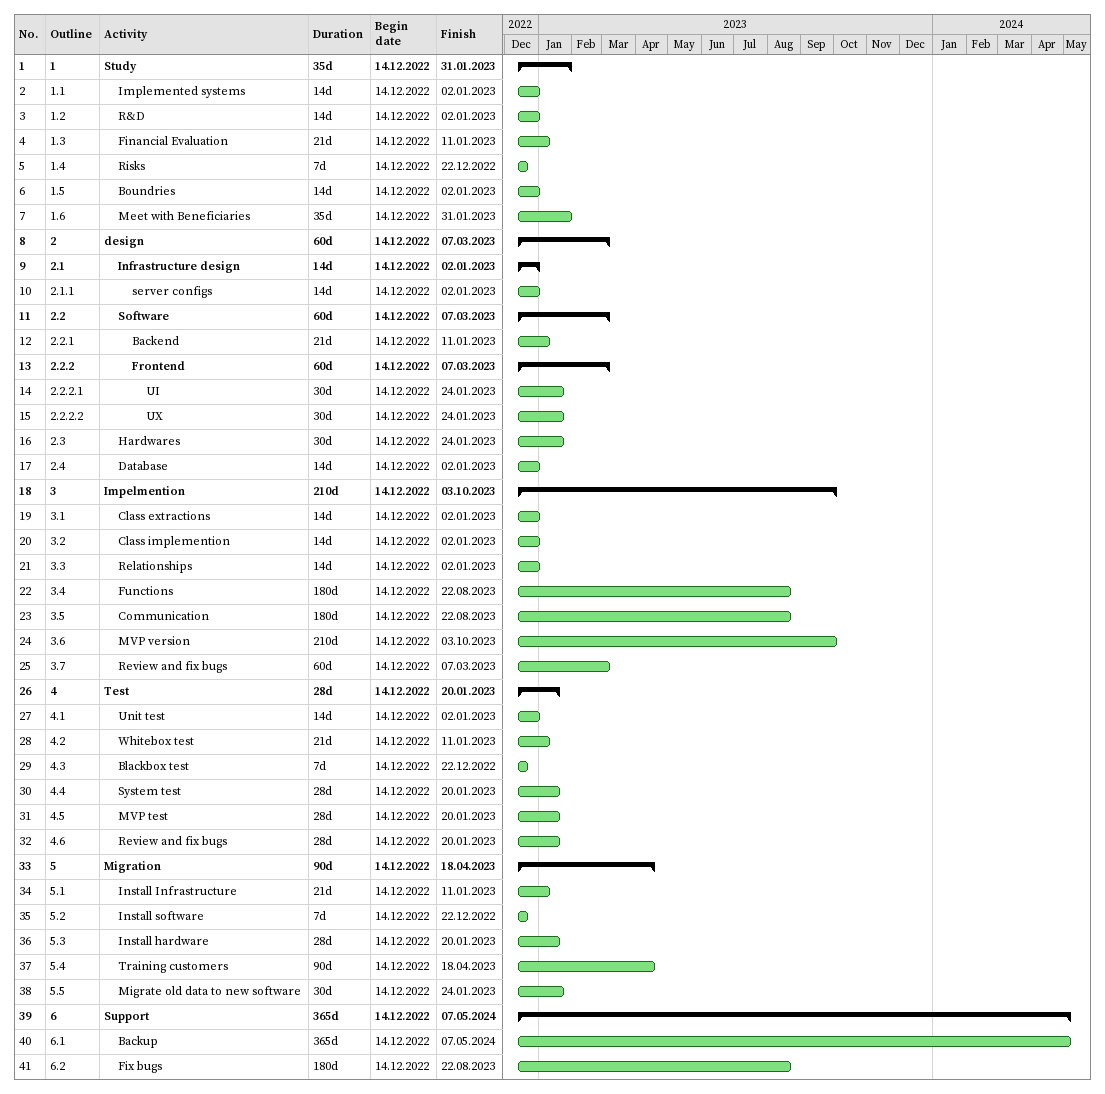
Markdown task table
| ID | WBS | Task | Duration | Start | Finish |
|---|---|---|---|---|---|
| 1 | 1 | **Study** | 35d | 2022-12-14 | 2023-01-31 |
| 2 | 1.1 | Implemented systems | 14d | 2022-12-14 | 2023-01-02 |
| 3 | 1.2 | R&D | 14d | 2022-12-14 | 2023-01-02 |
| 4 | 1.3 | Financial Evaluation | 21d | 2022-12-14 | 2023-01-11 |
| 5 | 1.4 | Risks | 7d | 2022-12-14 | 2022-12-22 |
| 6 | 1.5 | Boundries | 14d | 2022-12-14 | 2023-01-02 |
| 7 | 1.6 | Meet with Beneficiaries | 35d | 2022-12-14 | 2023-01-31 |
| 8 | 2 | **design** | 60d | 2022-12-14 | 2023-03-07 |
| 9 | 2.1 | **Infrastructure design** | 14d | 2022-12-14 | 2023-01-02 |
| 10 | 2.1.1 | server configs | 14d | 2022-12-14 | 2023-01-02 |
| 11 | 2.2 | **Software** | 60d | 2022-12-14 | 2023-03-07 |
| 12 | 2.2.1 | Backend | 21d | 2022-12-14 | 2023-01-11 |
| 13 | 2.2.2 | **Frontend** | 60d | 2022-12-14 | 2023-03-07 |
| 14 | 2.2.2.1 | UI | 30d | 2022-12-14 | 2023-01-24 |
| 15 | 2.2.2.2 | UX | 30d | 2022-12-14 | 2023-01-24 |
| 16 | 2.3 | Hardwares | 30d | 2022-12-14 | 2023-01-24 |
| 17 | 2.4 | Database | 14d | 2022-12-14 | 2023-01-02 |
| 18 | 3 | **Impelmention** | 210d | 2022-12-14 | 2023-10-03 |
| 19 | 3.1 | Class extractions | 14d | 2022-12-14 | 2023-01-02 |
| 20 | 3.2 | Class implemention | 14d | 2022-12-14 | 2023-01-02 |
| 21 | 3.3 | Relationships | 14d | 2022-12-14 | 2023-01-02 |
| 22 | 3.4 | Functions | 180d | 2022-12-14 | 2023-08-22 |
| 23 | 3.5 | Communication | 180d | 2022-12-14 | 2023-08-22 |
| 24 | 3.6 | MVP version | 210d | 2022-12-14 | 2023-10-03 |
| 25 | 3.7 | Review and fix bugs | 60d | 2022-12-14 | 2023-03-07 |
| 26 | 4 | **Test** | 28d | 2022-12-14 | 2023-01-20 |
| 27 | 4.1 | Unit test | 14d | 2022-12-14 | 2023-01-02 |
| 28 | 4.2 | Whitebox test | 21d | 2022-12-14 | 2023-01-11 |
| 29 | 4.3 | Blackbox test | 7d | 2022-12-14 | 2022-12-22 |
| 30 | 4.4 | System test | 28d | 2022-12-14 | 2023-01-20 |
| 31 | 4.5 | MVP test | 28d | 2022-12-14 | 2023-01-20 |
| 32 | 4.6 | Review and fix bugs | 28d | 2022-12-14 | 2023-01-20 |
| 33 | 5 | **Migration** | 90d | 2022-12-14 | 2023-04-18 |
| 34 | 5.1 | Install Infrastructure | 21d | 2022-12-14 | 2023-01-11 |
| 35 | 5.2 | Install software | 7d | 2022-12-14 | 2022-12-22 |
| 36 | 5.3 | Install hardware | 28d | 2022-12-14 | 2023-01-20 |
| 37 | 5.4 | Training customers | 90d | 2022-12-14 | 2023-04-18 |
| 38 | 5.5 | Migrate old data to new software | 30d | 2022-12-14 | 2023-01-24 |
| 39 | 6 | **Support** | 365d | 2022-12-14 | 2024-05-07 |
| 40 | 6.1 | Backup | 365d | 2022-12-14 | 2024-05-07 |
| 41 | 6.2 | Fix bugs | 180d | 2022-12-14 | 2023-08-22 |
